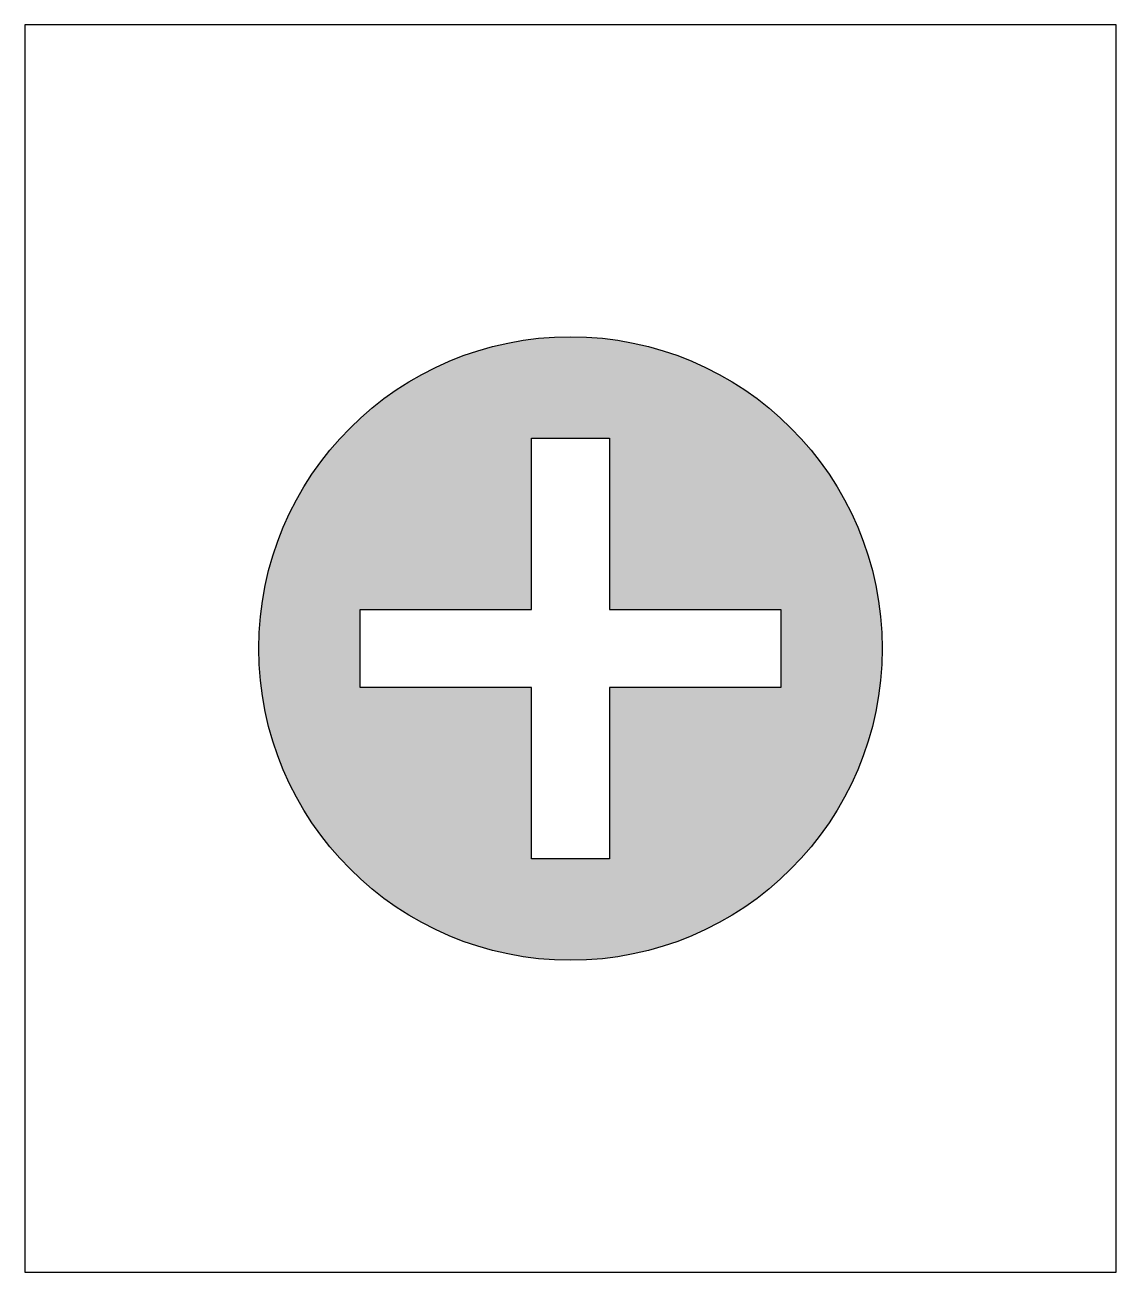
# Model space of a CAD drawing. Header units: millimetres. Extents: x -175 to 175, y -200 to 200.
import ezdxf

# ---------------------------------------------------------------- set-up
doc = ezdxf.new("R2010")
doc.units = ezdxf.units.MM

msp = doc.modelspace()

# ---------------------------------------------------------------- hatches: boundary and pattern name
at = {"linetype": 'ByBlock', "lineweight": -2}
h = msp.add_hatch(color=0, dxfattribs=at)
h.paths.add_polyline_path([(100, 0, 1), (-100, 0, 1)])
h.paths.add_polyline_path([(12.5, -12.5), (12.5, -67.5), (-12.5, -67.5), (-12.5, -12.5), (-67.5, -12.5), (-67.5, 12.5), (-12.5, 12.5), (-12.5, 67.5), (12.5, 67.5), (12.5, 12.5), (67.5, 12.5), (67.5, -12.5)], flags=16)

# ---------------------------------------------------------------- linework, layer by layer
at = {"color": 0, "linetype": 'ByBlock', "lineweight": -2}
for p, q in [((-12.5, 67.5), (12.5, 67.5)), ((-12.5, 12.5), (-12.5, 67.5)), ((12.5, 67.5), (12.5, 12.5)), ((-67.5, -12.5), (-67.5, 12.5)), ((-67.5, 12.5), (-12.5, 12.5)), ((12.5, 12.5), (67.5, 12.5)), ((67.5, 12.5), (67.5, -12.5)), ((-12.5, -12.5), (-67.5, -12.5)), ((-12.5, -67.5), (-12.5, -12.5)), ((12.5, -12.5), (12.5, -67.5)), ((67.5, -12.5), (12.5, -12.5)), ((12.5, -67.5), (-12.5, -67.5))]:
    msp.add_line(p, q, dxfattribs=at)
msp.add_lwpolyline([(-175, -200), (175, -200), (175, 200), (-175, 200), (-175, -200)], dxfattribs=at)
msp.add_circle((0, 0), 100, dxfattribs=at)

doc.saveas('drawing.dxf')
